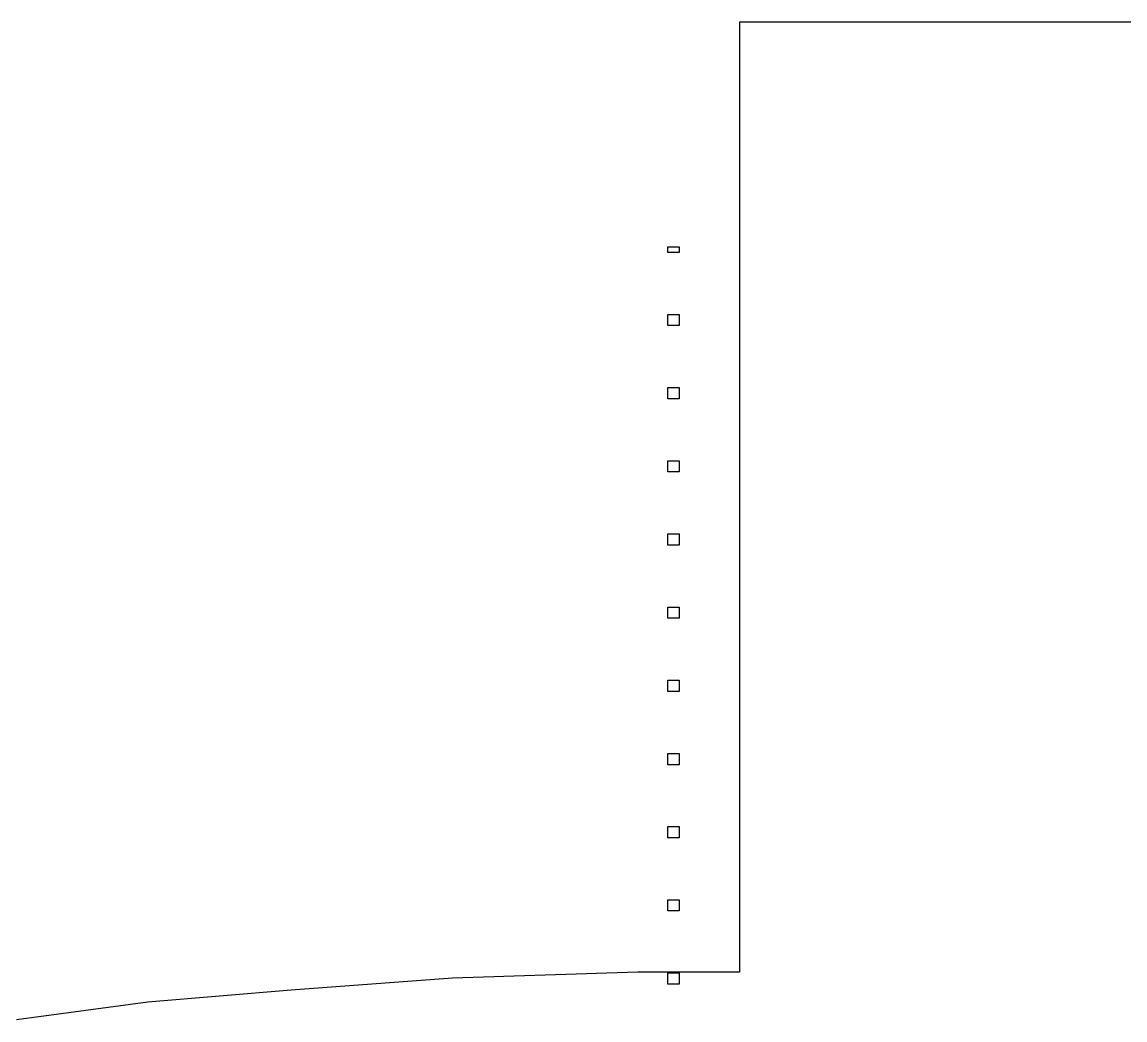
# Model space of a CAD drawing. Extents: x -34 to 197, y 103 to 243.
# Drawn here: x 33.12 to 81.94, y 112.11 to 156.3 of the extents above; entities that cross this region are included whole.
import ezdxf

# ---------------------------------------------------------------- set-up
doc = ezdxf.new("R2010")
doc.units = 0
doc.header["$MEASUREMENT"] = 0
doc.layers.add('OUTER_WALLET', color=7, linetype='CONTINUOUS')

# ---------------------------------------------------------------- blocks, each defined once
blk = doc.blocks.new('BLOCK_2')
at = {"layer": 'OUTER_WALLET', "color": 1}
for points in [[(62.201, 146.093), (61.701, 146.093), (61.701, 146.343), (62.201, 146.343), (62.201, 146.093)], [(62.201, 142.853), (61.701, 142.853), (61.701, 143.352), (62.201, 143.352), (62.201, 142.853)], [(62.201, 139.613), (61.701, 139.613), (61.701, 140.112), (62.201, 140.112), (62.201, 139.613)], [(62.201, 136.373), (61.701, 136.373), (61.701, 136.872), (62.201, 136.872), (62.201, 136.373)], [(62.201, 133.133), (61.701, 133.133), (61.701, 133.632), (62.201, 133.632), (62.201, 133.133)], [(62.201, 129.893), (61.701, 129.893), (61.701, 130.392), (62.201, 130.392), (62.201, 129.893)], [(62.201, 126.654), (61.701, 126.654), (61.701, 127.152), (62.201, 127.152), (62.201, 126.654)], [(62.201, 123.413), (61.701, 123.413), (61.701, 123.912), (62.201, 123.912), (62.201, 123.413)], [(62.201, 120.174), (61.701, 120.174), (61.701, 120.672), (62.201, 120.672), (62.201, 120.174)], [(62.201, 116.934), (61.701, 116.934), (61.701, 117.432), (62.201, 117.432), (62.201, 116.934)], [(62.201, 113.694), (61.701, 113.694), (61.701, 114.192), (62.201, 114.192), (62.201, 113.694)]]:
    blk.add_lwpolyline(points, dxfattribs=at)

msp = doc.modelspace()

# ---------------------------------------------------------------- linework, layer by layer
at = {"layer": 'OUTER_WALLET', "color": 1}
msp.add_lwpolyline([(99.008, 156.295), (64.876, 156.295), (64.876, 114.226), (60.378, 114.226), (52.176, 113.962), (45.033, 113.433), (38.683, 112.903), (32.862, 112.11)], dxfattribs=at)

# ---------------------------------------------------------------- block references
at = {"layer": 'OUTER_WALLET'}
msp.add_blockref('BLOCK_2', (0, 0), dxfattribs=at)

doc.saveas('drawing.dxf')
